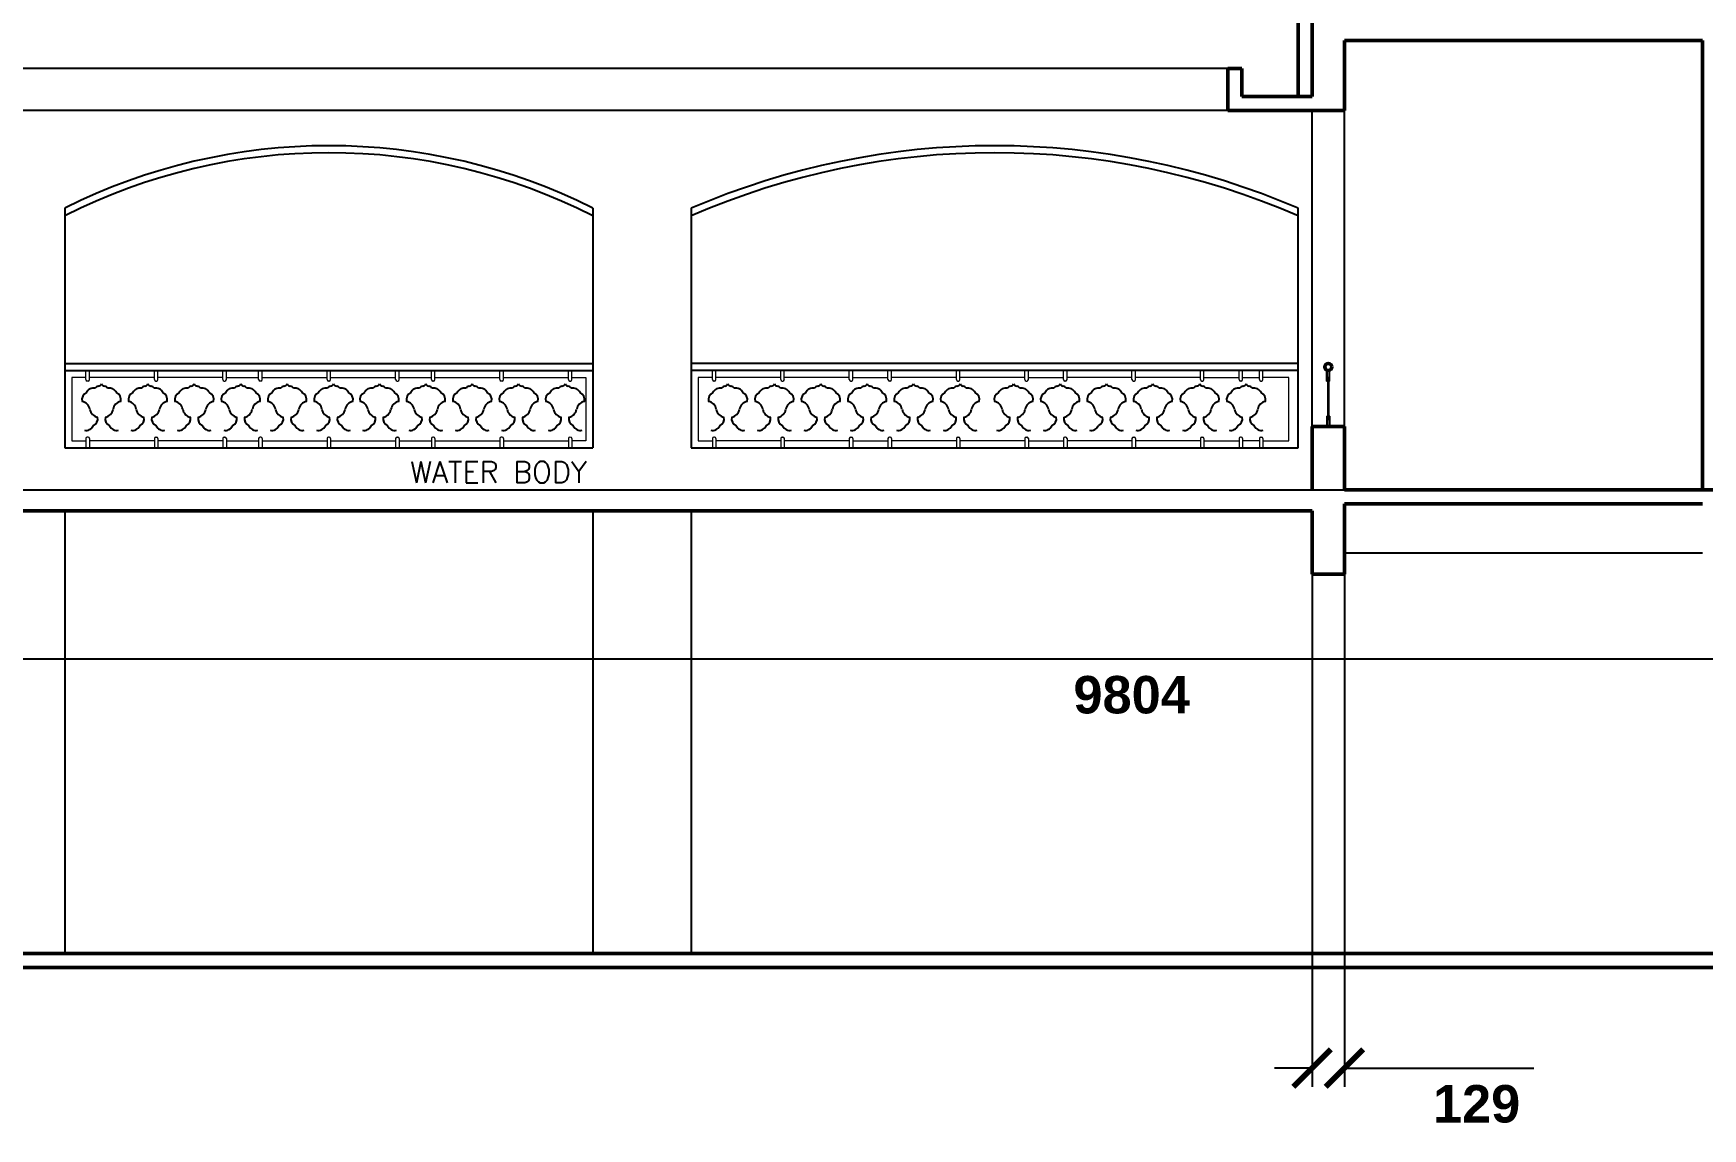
# Model space of a CAD drawing. Header units: millimetres. Extents: x 1521 to 3683, y 1649 to 3322.
# Drawn here: x 1724.58 to 1731.27, y 1661.53 to 1665.91 of the extents above; entities that cross this region are included whole.
import ezdxf

# ---------------------------------------------------------------- set-up
doc = ezdxf.new("R2010")
doc.units = ezdxf.units.MM
doc.header["$LTSCALE"] = 0.1
doc.layers.get('DEFPOINTS').update_dxf_attribs({"lineweight": 25})
for name, color, linetype, lineweight in [('BRICKS', 70, 'Continuous', 25), ('Glass', 193, 'Continuous', 5), ('WALL', 7, 'Continuous', 50), ('WIN', 8, 'Continuous', 25)]:
    doc.layers.add(name, color=color, linetype=linetype, lineweight=lineweight)
doc.layers.add('RELIEF', color=252, linetype='Continuous')
doc.styles.add('STYLE1', font='arialbd.ttf')
doc.styles.add('style3', font='simplex.shx')
doc.dimstyles.new('50', dxfattribs={"dimscale": 0.75, "dimtxt": 0.2, "dimasz": 0.2, "dimexe": 0.1, "dimexo": 0, "dimgap": 0.09, "dimtad": 2, "dimdec": 0, "dimlfac": 1000, "dimzin": 0, "dimdsep": 46, "dimtxsty": 'STYLE1', "dimblk": 'ARCHTICK', "dimcen": 0.09, "dimclrd": 4, "dimclre": 8, "dimclrt": 6, "dimadec": 0, "dimazin": 0, "dimtfac": 1, "dimtdec": 0, "dimtofl": 0, "dimtmove": 0, "dimatfit": 3, "dimldrblk": 'OPEN90', "dimfxl": 0.05, "dimtolj": 1, "dimtzin": 0, "dimarcsym": 0})

# ---------------------------------------------------------------- blocks, each defined once
blk = doc.blocks.new('_ArchTick')
at = {"color": 0, "linetype": 'ByBlock', "const_width": 0.15}
blk.add_lwpolyline([(-0.5, -0.5), (0.5, 0.5)], dxfattribs=at)
blk = doc.blocks.new('*D157')
at = {"color": 8, "lineweight": -2}
for p, q in [((1724.0768, 1663.7482), (1724.0768, 1663.3335)), ((1733.8812, 1663.6357), (1733.8812, 1663.3335))]:
    blk.add_line(p, q, dxfattribs=at)
at = {"color": 4, "lineweight": -2}
blk.add_line((1724.0768, 1663.4085), (1733.8812, 1663.4085), dxfattribs=at)
at = {"layer": 'DEFPOINTS', "color": 0}
for p in [(1724.0768, 1663.7482), (1733.8812, 1663.6357), (1733.8812, 1663.4085)]:
    blk.add_point(p, dxfattribs=at)
at = {"color": 4, "lineweight": -2, "xscale": 0.15, "yscale": 0.15, "zscale": 0.15, "rotation": 180}
blk.add_blockref('_ArchTick', (1724.0768, 1663.4085), dxfattribs=at)
at = {"color": 4, "lineweight": -2, "xscale": 0.15, "yscale": 0.15, "zscale": 0.15}
blk.add_blockref('_ArchTick', (1733.8812, 1663.4085), dxfattribs=at)
at = {"color": 6, "insert": (1728.979, 1663.2644), "char_height": 0.15, "attachment_point": 5, "style": 'STYLE1'}
blk.add_mtext('\\A1;9804', dxfattribs=at)
blk = doc.blocks.new('_Open90')
at = {"color": 0, "linetype": 'ByBlock', "lineweight": -2}
for p, q in [((-0.5, 0.5), (0, 0)), ((0, 0), (-1, 0)), ((0, 0), (-0.5, -0.5))]:
    blk.add_line(p, q, dxfattribs=at)
blk = doc.blocks.new('*D158')
at = {"color": 8, "lineweight": -2}
for p, q in [((1729.7018, 1662.2295), (1729.7018, 1661.6952)), ((1729.8312, 1662.2295), (1729.8312, 1661.6952))]:
    blk.add_line(p, q, dxfattribs=at)
at = {"color": 4, "lineweight": -2}
for p, q in [((1729.7018, 1661.7702), (1729.5518, 1661.7702)), ((1729.8312, 1661.7702), (1730.5895, 1661.7702))]:
    blk.add_line(p, q, dxfattribs=at)
at = {"layer": 'DEFPOINTS', "color": 0}
for p in [(1729.7018, 1662.2295), (1729.8312, 1662.2295), (1729.8312, 1661.7702)]:
    blk.add_point(p, dxfattribs=at)
at = {"color": 4, "lineweight": -2, "xscale": 0.15, "yscale": 0.15, "zscale": 0.15}
blk.add_blockref('_ArchTick', (1729.7018, 1661.7702), dxfattribs=at)
at = {"color": 4, "lineweight": -2, "xscale": 0.15, "yscale": 0.15, "zscale": 0.15, "rotation": 180}
blk.add_blockref('_ArchTick', (1729.8312, 1661.7702), dxfattribs=at)
at = {"color": 6, "insert": (1730.3604, 1661.6261), "char_height": 0.15, "attachment_point": 5, "style": 'STYLE1'}
blk.add_mtext('\\A1;129', dxfattribs=at)

msp = doc.modelspace()

# ---------------------------------------------------------------- linework, layer by layer
at = {"layer": 'BRICKS', "color": 4}
msp.add_line((1724.0768, 1664.0857), (1729.7018, 1664.0857), dxfattribs=at)
at = {"layer": 'Glass'}
for p, q in [((1724.7912, 1664.5273), (1724.7912, 1664.5639)), ((1724.8053, 1664.5273), (1724.8053, 1664.5639)), ((1725.0654, 1664.5273), (1725.0654, 1664.5639)), ((1725.0795, 1664.5273), (1725.0795, 1664.5639)), ((1725.3397, 1664.5273), (1725.3397, 1664.5639)), ((1725.3537, 1664.5273), (1725.3537, 1664.5639)), ((1725.4831, 1664.5273), (1725.4831, 1664.5639)), ((1725.4972, 1664.5273), (1725.4972, 1664.5639)), ((1725.7573, 1664.5273), (1725.7573, 1664.5639)), ((1725.7714, 1664.5273), (1725.7714, 1664.5639)), ((1726.0315, 1664.5273), (1726.0315, 1664.5639)), ((1726.0456, 1664.5273), (1726.0456, 1664.5639)), ((1726.175, 1664.5273), (1726.175, 1664.5639)), ((1726.189, 1664.5273), (1726.189, 1664.5639)), ((1726.4492, 1664.5273), (1726.4492, 1664.5639)), ((1726.4632, 1664.5273), (1726.4632, 1664.5639)), ((1726.7234, 1664.5273), (1726.7234, 1664.5639)), ((1726.7375, 1664.5273), (1726.7375, 1664.5639)), ((1727.3, 1664.5273), (1727.3, 1664.5639)), ((1727.314, 1664.5273), (1727.314, 1664.5639)), ((1727.5742, 1664.5273), (1727.5742, 1664.5639)), ((1727.5882, 1664.5273), (1727.5882, 1664.5639)), ((1727.8484, 1664.5273), (1727.8484, 1664.5639)), ((1727.8625, 1664.5273), (1727.8625, 1664.5639)), ((1728.0031, 1664.5273), (1728.0031, 1664.5639)), ((1728.0172, 1664.5273), (1728.0172, 1664.5639)), ((1728.2773, 1664.5273), (1728.2773, 1664.5639)), ((1728.2773, 1664.5273), (1728.2773, 1664.5639)), ((1728.2914, 1664.5273), (1728.2914, 1664.5639)), ((1728.2914, 1664.5273), (1728.2914, 1664.5639)), ((1728.5515, 1664.5273), (1728.5515, 1664.5639)), ((1728.5656, 1664.5273), (1728.5656, 1664.5639)), ((1728.7062, 1664.5273), (1728.7062, 1664.5639)), ((1728.7203, 1664.5273), (1728.7203, 1664.5639)), ((1728.9804, 1664.5273), (1728.9804, 1664.5639)), ((1728.9945, 1664.5273), (1728.9945, 1664.5639)), ((1729.2547, 1664.5273), (1729.2547, 1664.5639)), ((1729.2687, 1664.5273), (1729.2687, 1664.5639)), ((1729.4093, 1664.5273), (1729.4093, 1664.5639)), ((1729.4234, 1664.5273), (1729.4234, 1664.5639)), ((1729.4909, 1664.5273), (1729.4909, 1664.5639)), ((1729.505, 1664.5273), (1729.505, 1664.5639)), ((1729.7598, 1664.5217), (1729.7598, 1664.5656)), ((1729.7632, 1664.5217), (1729.7632, 1664.5643)), ((1729.7699, 1664.5217), (1729.7699, 1664.5643)), ((1729.7733, 1664.5217), (1729.7733, 1664.5656)), ((1724.7997, 1664.5217), (1724.7968, 1664.5217)), ((1725.0711, 1664.5217), (1725.0739, 1664.5217)), ((1725.3453, 1664.5217), (1725.3481, 1664.5217)), ((1725.3537, 1664.5357), (1725.4831, 1664.5357)), ((1725.4915, 1664.5217), (1725.4887, 1664.5217)), ((1725.7657, 1664.5217), (1725.7629, 1664.5217)), ((1726.0372, 1664.5217), (1726.04, 1664.5217)), ((1726.0456, 1664.5357), (1726.175, 1664.5357)), ((1726.1834, 1664.5217), (1726.1806, 1664.5217)), ((1726.4576, 1664.5217), (1726.4548, 1664.5217)), ((1726.4632, 1664.5357), (1726.5926, 1664.5357)), ((1726.729, 1664.5217), (1726.7318, 1664.5217)), ((1727.3084, 1664.5217), (1727.3056, 1664.5217)), ((1727.5798, 1664.5217), (1727.5826, 1664.5217)), ((1727.854, 1664.5217), (1727.8568, 1664.5217)), ((1727.8625, 1664.5357), (1728.0031, 1664.5357)), ((1728.0115, 1664.5217), (1728.0087, 1664.5217)), ((1728.2829, 1664.5217), (1728.2857, 1664.5217)), ((1728.2829, 1664.5217), (1728.2857, 1664.5217)), ((1728.5572, 1664.5217), (1728.56, 1664.5217)), ((1728.5656, 1664.5357), (1728.7062, 1664.5357)), ((1728.7147, 1664.5217), (1728.7118, 1664.5217)), ((1728.9861, 1664.5217), (1728.9889, 1664.5217)), ((1729.2603, 1664.5217), (1729.2631, 1664.5217)), ((1729.2687, 1664.5357), (1729.4093, 1664.5357)), ((1729.4178, 1664.5217), (1729.415, 1664.5217)), ((1729.4965, 1664.5217), (1729.4993, 1664.5217)), ((1729.7598, 1664.5217), (1729.7632, 1664.5217)), ((1729.7733, 1664.5217), (1729.7699, 1664.5217)), ((1729.7598, 1664.3811), (1729.7632, 1664.3811)), ((1729.7598, 1664.3811), (1729.7598, 1664.3389)), ((1729.7632, 1664.3811), (1729.7632, 1664.3389)), ((1729.7699, 1664.3811), (1729.7699, 1664.3389)), ((1729.7733, 1664.3811), (1729.7699, 1664.3811)), ((1729.7733, 1664.3811), (1729.7733, 1664.3389)), ((1724.7912, 1664.2911), (1724.7912, 1664.2545)), ((1724.7997, 1664.2967), (1724.7968, 1664.2967)), ((1724.8053, 1664.2911), (1724.8053, 1664.2545)), ((1725.0654, 1664.2911), (1725.0654, 1664.2545)), ((1725.0711, 1664.2967), (1725.0739, 1664.2967)), ((1725.0795, 1664.2911), (1725.0795, 1664.2545)), ((1725.3397, 1664.2911), (1725.3397, 1664.2545)), ((1725.3453, 1664.2967), (1725.3481, 1664.2967)), ((1725.3537, 1664.2911), (1725.3537, 1664.2545)), ((1725.3537, 1664.2826), (1725.4831, 1664.2826)), ((1725.4831, 1664.2911), (1725.4831, 1664.2545)), ((1725.4915, 1664.2967), (1725.4887, 1664.2967)), ((1725.4972, 1664.2911), (1725.4972, 1664.2545)), ((1725.7573, 1664.2911), (1725.7573, 1664.2545)), ((1725.7657, 1664.2967), (1725.7629, 1664.2967)), ((1725.7714, 1664.2911), (1725.7714, 1664.2545)), ((1726.0315, 1664.2911), (1726.0315, 1664.2545)), ((1726.0372, 1664.2967), (1726.04, 1664.2967)), ((1726.0456, 1664.2911), (1726.0456, 1664.2545)), ((1726.0456, 1664.2826), (1726.175, 1664.2826)), ((1726.175, 1664.2911), (1726.175, 1664.2545)), ((1726.1834, 1664.2967), (1726.1806, 1664.2967)), ((1726.189, 1664.2911), (1726.189, 1664.2545)), ((1726.4492, 1664.2911), (1726.4492, 1664.2545)), ((1726.4576, 1664.2967), (1726.4548, 1664.2967)), ((1726.4632, 1664.2911), (1726.4632, 1664.2545)), ((1726.7234, 1664.2911), (1726.7234, 1664.2545)), ((1726.7375, 1664.2911), (1726.7375, 1664.2545)), ((1727.3, 1664.2911), (1727.3, 1664.2545)), ((1727.3084, 1664.2967), (1727.3056, 1664.2967)), ((1727.314, 1664.2911), (1727.314, 1664.2545)), ((1727.5742, 1664.2911), (1727.5742, 1664.2545)), ((1727.5798, 1664.2967), (1727.5826, 1664.2967)), ((1727.5882, 1664.2911), (1727.5882, 1664.2545)), ((1727.8484, 1664.2911), (1727.8484, 1664.2545)), ((1727.854, 1664.2967), (1727.8568, 1664.2967)), ((1727.8625, 1664.2911), (1727.8625, 1664.2545)), ((1727.8625, 1664.2826), (1728.0031, 1664.2826)), ((1728.0031, 1664.2911), (1728.0031, 1664.2545)), ((1728.0115, 1664.2967), (1728.0087, 1664.2967)), ((1728.0172, 1664.2911), (1728.0172, 1664.2545)), ((1728.2773, 1664.2911), (1728.2773, 1664.2545)), ((1728.2773, 1664.2911), (1728.2773, 1664.2545)), ((1728.2829, 1664.2967), (1728.2857, 1664.2967)), ((1728.2829, 1664.2967), (1728.2857, 1664.2967)), ((1728.2914, 1664.2911), (1728.2914, 1664.2545)), ((1728.2914, 1664.2911), (1728.2914, 1664.2545)), ((1728.5515, 1664.2911), (1728.5515, 1664.2545)), ((1728.5572, 1664.2967), (1728.56, 1664.2967)), ((1728.5656, 1664.2911), (1728.5656, 1664.2545)), ((1728.5656, 1664.2826), (1728.7062, 1664.2826)), ((1728.7062, 1664.2911), (1728.7062, 1664.2545)), ((1728.7147, 1664.2967), (1728.7118, 1664.2967)), ((1728.7203, 1664.2911), (1728.7203, 1664.2545)), ((1728.9804, 1664.2911), (1728.9804, 1664.2545)), ((1728.9861, 1664.2967), (1728.9889, 1664.2967)), ((1728.9945, 1664.2911), (1728.9945, 1664.2545)), ((1729.2547, 1664.2911), (1729.2547, 1664.2545)), ((1729.2603, 1664.2967), (1729.2631, 1664.2967)), ((1729.2687, 1664.2911), (1729.2687, 1664.2545)), ((1729.2687, 1664.2826), (1729.4093, 1664.2826)), ((1729.4093, 1664.2911), (1729.4093, 1664.2545)), ((1729.4178, 1664.2967), (1729.415, 1664.2967)), ((1729.4234, 1664.2911), (1729.4234, 1664.2545)), ((1729.4909, 1664.2911), (1729.4909, 1664.2545)), ((1729.4965, 1664.2967), (1729.4993, 1664.2967)), ((1729.505, 1664.2911), (1729.505, 1664.2545))]:
    msp.add_line(p, q, dxfattribs=at)
for points in [[(1724.7912, 1664.5357), (1724.735, 1664.5357), (1724.735, 1664.2826), (1724.7912, 1664.2826)], [(1725.0654, 1664.5357), (1724.8053, 1664.5357)], [(1725.3397, 1664.5357), (1725.0795, 1664.5357)], [(1725.4972, 1664.5357), (1725.7573, 1664.5357)], [(1725.7714, 1664.5357), (1726.0315, 1664.5357)], [(1726.189, 1664.5357), (1726.4492, 1664.5357)], [(1726.4632, 1664.5357), (1726.7234, 1664.5357)], [(1726.7375, 1664.5357), (1726.7937, 1664.5357), (1726.7937, 1664.2826), (1726.7375, 1664.2826)], [(1727.3, 1664.5357), (1727.2437, 1664.5357), (1727.2437, 1664.2826), (1727.3, 1664.2826)], [(1727.5742, 1664.5357), (1727.314, 1664.5357)], [(1727.8484, 1664.5357), (1727.5882, 1664.5357)], [(1728.2773, 1664.5357), (1728.0172, 1664.5357)], [(1728.2773, 1664.5357), (1728.0172, 1664.5357)], [(1728.5515, 1664.5357), (1728.2914, 1664.5357)], [(1728.5515, 1664.5357), (1728.2914, 1664.5357)], [(1728.9804, 1664.5357), (1728.7203, 1664.5357)], [(1729.2547, 1664.5357), (1728.9945, 1664.5357)], [(1729.4234, 1664.5357), (1729.4909, 1664.5357)], [(1729.505, 1664.2826), (1729.609, 1664.2826), (1729.609, 1664.5357), (1729.505, 1664.5357)], [(1725.0654, 1664.2826), (1724.8053, 1664.2826)], [(1725.3397, 1664.2826), (1725.0795, 1664.2826)], [(1725.4972, 1664.2826), (1725.7573, 1664.2826)], [(1725.7714, 1664.2826), (1726.0315, 1664.2826)], [(1726.189, 1664.2826), (1726.4492, 1664.2826)], [(1726.4632, 1664.2826), (1726.7234, 1664.2826)], [(1727.5742, 1664.2826), (1727.314, 1664.2826)], [(1727.8484, 1664.2826), (1727.5882, 1664.2826)], [(1728.2773, 1664.2826), (1728.0172, 1664.2826)], [(1728.2773, 1664.2826), (1728.0172, 1664.2826)], [(1728.5515, 1664.2826), (1728.2914, 1664.2826)], [(1728.5515, 1664.2826), (1728.2914, 1664.2826)], [(1728.9804, 1664.2826), (1728.7203, 1664.2826)], [(1729.2547, 1664.2826), (1728.9945, 1664.2826)], [(1729.4909, 1664.2826), (1729.4234, 1664.2826)]]:
    msp.add_lwpolyline(points, dxfattribs=at)
msp.add_lwpolyline([(1729.7632, 1664.367), (1729.7699, 1664.367), (1729.7699, 1664.5357), (1729.7632, 1664.5357)], close=True, dxfattribs=at)
for centre, start, end in [((1724.7968, 1664.5273), 180, 270), ((1724.7997, 1664.5273), 270, 0), ((1725.0711, 1664.5273), 180, 270), ((1725.0739, 1664.5273), 270, 0), ((1725.3453, 1664.5273), 180, 270), ((1725.3481, 1664.5273), 270, 0), ((1725.4887, 1664.5273), 180, 270), ((1725.4915, 1664.5273), 270, 0), ((1725.7629, 1664.5273), 180, 270), ((1725.7657, 1664.5273), 270, 0), ((1726.0372, 1664.5273), 180, 270), ((1726.04, 1664.5273), 270, 0), ((1726.1806, 1664.5273), 180, 270), ((1726.1834, 1664.5273), 270, 0), ((1726.4548, 1664.5273), 180, 270), ((1726.4576, 1664.5273), 270, 0), ((1726.729, 1664.5273), 180, 270), ((1726.7318, 1664.5273), 270, 0), ((1727.3056, 1664.5273), 180, 270), ((1727.3084, 1664.5273), 270, 0), ((1727.5798, 1664.5273), 180, 270), ((1727.5826, 1664.5273), 270, 0), ((1727.854, 1664.5273), 180, 270), ((1727.8568, 1664.5273), 270, 0), ((1728.0087, 1664.5273), 180, 270), ((1728.0115, 1664.5273), 270, 0), ((1728.2829, 1664.5273), 180, 270), ((1728.2829, 1664.5273), 180, 270), ((1728.2857, 1664.5273), 270, 0), ((1728.2857, 1664.5273), 270, 0), ((1728.5572, 1664.5273), 180, 270), ((1728.56, 1664.5273), 270, 0), ((1728.7118, 1664.5273), 180, 270), ((1728.7147, 1664.5273), 270, 0), ((1728.9861, 1664.5273), 180, 270), ((1728.9889, 1664.5273), 270, 0), ((1729.2603, 1664.5273), 180, 270), ((1729.2631, 1664.5273), 270, 0), ((1729.415, 1664.5273), 180, 270), ((1729.4178, 1664.5273), 270, 0), ((1729.4965, 1664.5273), 180, 270), ((1729.4993, 1664.5273), 270, 0), ((1724.7968, 1664.2911), 90, 180), ((1724.7997, 1664.2911), 360, 90), ((1725.0711, 1664.2911), 90, 180), ((1725.0739, 1664.2911), 360, 90), ((1725.3453, 1664.2911), 90, 180), ((1725.3481, 1664.2911), 360, 90), ((1725.4887, 1664.2911), 90, 180), ((1725.4915, 1664.2911), 360, 90), ((1725.7629, 1664.2911), 90, 180), ((1725.7657, 1664.2911), 360, 90), ((1726.0372, 1664.2911), 90, 180), ((1726.04, 1664.2911), 360, 90), ((1726.1806, 1664.2911), 90, 180), ((1726.1834, 1664.2911), 360, 90), ((1726.4548, 1664.2911), 90, 180), ((1726.4576, 1664.2911), 360, 90), ((1726.729, 1664.2911), 90, 180), ((1726.7318, 1664.2911), 360, 90), ((1727.3056, 1664.2911), 90, 180), ((1727.3084, 1664.2911), 360, 90), ((1727.5798, 1664.2911), 90, 180), ((1727.5826, 1664.2911), 360, 90), ((1727.854, 1664.2911), 90, 180), ((1727.8568, 1664.2911), 360, 90), ((1728.0087, 1664.2911), 90, 180), ((1728.0115, 1664.2911), 360, 90), ((1728.2829, 1664.2911), 90, 180), ((1728.2829, 1664.2911), 90, 180), ((1728.2857, 1664.2911), 360, 90), ((1728.2857, 1664.2911), 360, 90), ((1728.5572, 1664.2911), 90, 180), ((1728.56, 1664.2911), 360, 90), ((1728.7118, 1664.2911), 90, 180), ((1728.7147, 1664.2911), 360, 90), ((1728.9861, 1664.2911), 90, 180), ((1728.9889, 1664.2911), 360, 90), ((1729.2603, 1664.2911), 90, 180), ((1729.2631, 1664.2911), 360, 90), ((1729.415, 1664.2911), 90, 180), ((1729.4178, 1664.2911), 360, 90), ((1729.4965, 1664.2911), 90, 180), ((1729.4993, 1664.2911), 360, 90)]:
    msp.add_arc(centre, 0.00562, start, end, dxfattribs=at)
at = {"layer": 'RELIEF'}
for centre, radius, start, end in [((1724.8222, 1664.4619), 0.0317, 78.05139, 155.51324), ((1724.8435, 1664.4845), 0.017, 98.10491, 150.41212), ((1724.8387, 1664.5182), 0.017, 278.10491, 330.41212), ((1724.8683, 1664.5182), 0.017, 209.58788, 261.89509), ((1724.8635, 1664.4845), 0.017, 29.58788, 81.89509), ((1724.8849, 1664.4619), 0.0317, 24.48676, 101.94861), ((1725.0081, 1664.4619), 0.0317, 78.05139, 155.51324), ((1725.0294, 1664.4845), 0.017, 98.10491, 150.41212), ((1725.0246, 1664.5182), 0.017, 278.10491, 330.41212), ((1725.0542, 1664.5182), 0.017, 209.58788, 261.89509), ((1725.0494, 1664.4845), 0.017, 29.58788, 81.89509), ((1725.0708, 1664.4619), 0.0317, 24.48676, 101.94861), ((1725.194, 1664.4619), 0.0317, 78.05139, 155.51324), ((1725.2153, 1664.4845), 0.017, 98.10491, 150.41212), ((1725.2105, 1664.5182), 0.017, 278.10491, 330.41212), ((1725.2401, 1664.5182), 0.017, 209.58788, 261.89509), ((1725.2353, 1664.4845), 0.017, 29.58788, 81.89509), ((1725.2567, 1664.4619), 0.0317, 24.48676, 101.94861), ((1725.3799, 1664.4619), 0.0317, 78.05139, 155.51324), ((1725.4012, 1664.4845), 0.017, 98.10491, 150.41212), ((1725.3964, 1664.5182), 0.017, 278.10491, 330.41212), ((1725.426, 1664.5182), 0.017, 209.58788, 261.89509), ((1725.4212, 1664.4845), 0.017, 29.58788, 81.89509), ((1725.4426, 1664.4619), 0.0317, 24.48676, 101.94861), ((1725.5658, 1664.4619), 0.0317, 78.05139, 155.51324), ((1725.5871, 1664.4845), 0.017, 98.10491, 150.41212), ((1725.5823, 1664.5182), 0.017, 278.10491, 330.41212), ((1725.612, 1664.5182), 0.017, 209.58788, 261.89509), ((1725.6072, 1664.4845), 0.017, 29.58788, 81.89509), ((1725.6285, 1664.4619), 0.0317, 24.48676, 101.94861), ((1725.7517, 1664.4619), 0.0317, 78.05139, 155.51324), ((1725.7731, 1664.4845), 0.017, 98.10491, 150.41212), ((1725.7683, 1664.5182), 0.017, 278.10491, 330.41212), ((1725.7979, 1664.5182), 0.017, 209.58788, 261.89509), ((1725.7931, 1664.4845), 0.017, 29.58788, 81.89509), ((1725.8144, 1664.4619), 0.0317, 24.48676, 101.94861), ((1725.9351, 1664.4619), 0.0317, 78.05139, 155.51324), ((1725.9565, 1664.4845), 0.017, 98.10491, 150.41212), ((1725.9517, 1664.5182), 0.017, 278.10491, 330.41212), ((1725.9813, 1664.5182), 0.017, 209.58788, 261.89509), ((1725.9765, 1664.4845), 0.017, 29.58788, 81.89509), ((1725.9979, 1664.4619), 0.0317, 24.48676, 101.94861), ((1726.121, 1664.4619), 0.0317, 78.05139, 155.51324), ((1726.1424, 1664.4845), 0.017, 98.10491, 150.41212), ((1726.1376, 1664.5182), 0.017, 278.10491, 330.41212), ((1726.1672, 1664.5182), 0.017, 209.58788, 261.89509), ((1726.1624, 1664.4845), 0.017, 29.58788, 81.89509), ((1726.1838, 1664.4619), 0.0317, 24.48676, 101.94861), ((1726.3069, 1664.4619), 0.0317, 78.05139, 155.51324), ((1726.3283, 1664.4845), 0.017, 98.10491, 150.41212), ((1726.3235, 1664.5182), 0.017, 278.10491, 330.41212), ((1726.3531, 1664.5182), 0.017, 209.58788, 261.89509), ((1726.3483, 1664.4845), 0.017, 29.58788, 81.89509), ((1726.3697, 1664.4619), 0.0317, 24.48676, 101.94861), ((1726.4928, 1664.4619), 0.0317, 78.05139, 155.51324), ((1726.5142, 1664.4845), 0.017, 98.10491, 150.41212), ((1726.5094, 1664.5182), 0.017, 278.10491, 330.41212), ((1726.539, 1664.5182), 0.017, 209.58788, 261.89509), ((1726.5342, 1664.4845), 0.017, 29.58788, 81.89509), ((1726.5556, 1664.4619), 0.0317, 24.48676, 101.94861), ((1726.6787, 1664.4619), 0.0317, 78.05139, 155.51324), ((1726.7001, 1664.4845), 0.017, 98.10491, 150.41212), ((1726.6953, 1664.5182), 0.017, 278.10491, 330.41212), ((1726.7249, 1664.5182), 0.017, 209.58788, 261.89509), ((1726.7201, 1664.4845), 0.017, 29.58788, 81.89509), ((1726.7415, 1664.4619), 0.0317, 24.48676, 101.94861), ((1727.3309, 1664.4619), 0.0317, 78.05139, 155.51324), ((1727.3523, 1664.4845), 0.017, 98.10491, 150.41212), ((1727.3475, 1664.5182), 0.017, 278.10491, 330.41212), ((1727.3771, 1664.5182), 0.017, 209.58788, 261.89509), ((1727.3723, 1664.4845), 0.017, 29.58788, 81.89509), ((1727.3936, 1664.4619), 0.0317, 24.48676, 101.94861), ((1727.5168, 1664.4619), 0.0317, 78.05139, 155.51324), ((1727.5382, 1664.4845), 0.017, 98.10491, 150.41212), ((1727.5334, 1664.5182), 0.017, 278.10491, 330.41212), ((1727.563, 1664.5182), 0.017, 209.58788, 261.89509), ((1727.5582, 1664.4845), 0.017, 29.58788, 81.89509), ((1727.5796, 1664.4619), 0.0317, 24.48676, 101.94861), ((1727.7027, 1664.4619), 0.0317, 78.05139, 155.51324), ((1727.7241, 1664.4845), 0.017, 98.10491, 150.41212), ((1727.7193, 1664.5182), 0.017, 278.10491, 330.41212), ((1727.7489, 1664.5182), 0.017, 209.58788, 261.89509), ((1727.7441, 1664.4845), 0.017, 29.58788, 81.89509), ((1727.7655, 1664.4619), 0.0317, 24.48676, 101.94861), ((1727.8886, 1664.4619), 0.0317, 78.05139, 155.51324), ((1727.91, 1664.4845), 0.017, 98.10491, 150.41212), ((1727.9052, 1664.5182), 0.017, 278.10491, 330.41212), ((1727.9348, 1664.5182), 0.017, 209.58788, 261.89509), ((1727.93, 1664.4845), 0.017, 29.58788, 81.89509), ((1727.9514, 1664.4619), 0.0317, 24.48676, 101.94861), ((1728.0745, 1664.4619), 0.0317, 78.05139, 155.51324), ((1728.0959, 1664.4845), 0.017, 98.10491, 150.41212), ((1728.0911, 1664.5182), 0.017, 278.10491, 330.41212), ((1728.1207, 1664.5182), 0.017, 209.58788, 261.89509), ((1728.1159, 1664.4845), 0.017, 29.58788, 81.89509), ((1728.1373, 1664.4619), 0.0317, 24.48676, 101.94861), ((1728.2604, 1664.4619), 0.0317, 78.05139, 155.51324), ((1728.2818, 1664.4845), 0.017, 98.10491, 150.41212), ((1728.277, 1664.5182), 0.017, 278.10491, 330.41212), ((1728.3066, 1664.5182), 0.017, 209.58788, 261.89509), ((1728.3018, 1664.4845), 0.017, 29.58788, 81.89509), ((1728.3232, 1664.4619), 0.0317, 24.48676, 101.94861), ((1728.4752, 1664.4619), 0.0317, 78.05139, 155.51324), ((1728.4966, 1664.4845), 0.017, 98.10491, 150.41212), ((1728.4918, 1664.5182), 0.017, 278.10491, 330.41212), ((1728.5214, 1664.5182), 0.017, 209.58788, 261.89509), ((1728.5166, 1664.4845), 0.017, 29.58788, 81.89509), ((1728.538, 1664.4619), 0.0317, 24.48676, 101.94861), ((1728.6611, 1664.4619), 0.0317, 78.05139, 155.51324), ((1728.6825, 1664.4845), 0.017, 98.10491, 150.41212), ((1728.6777, 1664.5182), 0.017, 278.10491, 330.41212), ((1728.7073, 1664.5182), 0.017, 209.58788, 261.89509), ((1728.7025, 1664.4845), 0.017, 29.58788, 81.89509), ((1728.7239, 1664.4619), 0.0317, 24.48676, 101.94861), ((1728.847, 1664.4619), 0.0317, 78.05139, 155.51324), ((1728.8684, 1664.4845), 0.017, 98.10491, 150.41212), ((1728.8636, 1664.5182), 0.017, 278.10491, 330.41212), ((1728.8932, 1664.5182), 0.017, 209.58788, 261.89509), ((1728.8884, 1664.4845), 0.017, 29.58788, 81.89509), ((1728.9098, 1664.4619), 0.0317, 24.48676, 101.94861), ((1729.033, 1664.4619), 0.0317, 78.05139, 155.51324), ((1729.0543, 1664.4845), 0.017, 98.10491, 150.41212), ((1729.0495, 1664.5182), 0.017, 278.10491, 330.41212), ((1729.0791, 1664.5182), 0.017, 209.58788, 261.89509), ((1729.0743, 1664.4845), 0.017, 29.58788, 81.89509), ((1729.0957, 1664.4619), 0.0317, 24.48676, 101.94861), ((1729.2201, 1664.4619), 0.0317, 78.05139, 155.51324), ((1729.2415, 1664.4845), 0.017, 98.10491, 150.41212), ((1729.2367, 1664.5182), 0.017, 278.10491, 330.41212), ((1729.2663, 1664.5182), 0.017, 209.58788, 261.89509), ((1729.2615, 1664.4845), 0.017, 29.58788, 81.89509), ((1729.2829, 1664.4619), 0.0317, 24.48676, 101.94861), ((1729.406, 1664.4619), 0.0317, 78.05139, 155.51324), ((1729.4274, 1664.4845), 0.017, 98.10491, 150.41212), ((1729.4226, 1664.5182), 0.017, 278.10491, 330.41212), ((1729.4522, 1664.5182), 0.017, 209.58788, 261.89509), ((1729.4474, 1664.4845), 0.017, 29.58788, 81.89509), ((1729.4688, 1664.4619), 0.0317, 24.48676, 101.94861), ((1724.806, 1664.4472), 0.0306, 114.53866, 193.45156), ((1724.7694, 1664.4025), 0.0381, 9.26722, 79.66186), ((1724.9376, 1664.4025), 0.0381, 100.33814, 170.73278), ((1724.901, 1664.4472), 0.0306, 346.54844, 65.46134), ((1724.9919, 1664.4472), 0.0306, 114.53866, 193.45156), ((1724.9553, 1664.4025), 0.0381, 9.26722, 79.66186), ((1725.1235, 1664.4025), 0.0381, 100.33814, 170.73278), ((1725.0869, 1664.4472), 0.0306, 346.54844, 65.46134), ((1725.1778, 1664.4472), 0.0306, 114.53866, 193.45156), ((1725.1412, 1664.4025), 0.0381, 9.26722, 79.66186), ((1725.3094, 1664.4025), 0.0381, 100.33814, 170.73278), ((1725.2729, 1664.4472), 0.0306, 346.54844, 65.46134), ((1725.3637, 1664.4472), 0.0306, 114.53866, 193.45156), ((1725.3271, 1664.4025), 0.0381, 9.26722, 79.66186), ((1725.4954, 1664.4025), 0.0381, 100.33814, 170.73278), ((1725.4588, 1664.4472), 0.0306, 346.54844, 65.46134), ((1725.5496, 1664.4472), 0.0306, 114.53866, 193.45156), ((1725.513, 1664.4025), 0.0381, 9.26722, 79.66186), ((1725.6813, 1664.4025), 0.0381, 100.33814, 170.73278), ((1725.6447, 1664.4472), 0.0306, 346.54844, 65.46134), ((1725.7355, 1664.4472), 0.0306, 114.53866, 193.45156), ((1725.6989, 1664.4025), 0.0381, 9.26722, 79.66186), ((1725.8672, 1664.4025), 0.0381, 100.33814, 170.73278), ((1725.8306, 1664.4472), 0.0306, 346.54844, 65.46134), ((1725.919, 1664.4472), 0.0306, 114.53866, 193.45156), ((1725.8824, 1664.4025), 0.0381, 9.26722, 79.66186), ((1726.0506, 1664.4025), 0.0381, 100.33814, 170.73278), ((1726.014, 1664.4472), 0.0306, 346.54844, 65.46134), ((1726.1049, 1664.4472), 0.0306, 114.53866, 193.45156), ((1726.0683, 1664.4025), 0.0381, 9.26722, 79.66186), ((1726.2365, 1664.4025), 0.0381, 100.33814, 170.73278), ((1726.1999, 1664.4472), 0.0306, 346.54844, 65.46134), ((1726.2908, 1664.4472), 0.0306, 114.53866, 193.45156), ((1726.2542, 1664.4025), 0.0381, 9.26722, 79.66186), ((1726.4224, 1664.4025), 0.0381, 100.33814, 170.73278), ((1726.3858, 1664.4472), 0.0306, 346.54844, 65.46134), ((1726.4767, 1664.4472), 0.0306, 114.53866, 193.45156), ((1726.4401, 1664.4025), 0.0381, 9.26722, 79.66186), ((1726.6083, 1664.4025), 0.0381, 100.33814, 170.73278), ((1726.5717, 1664.4472), 0.0306, 346.54844, 65.46134), ((1726.6626, 1664.4472), 0.0306, 114.53866, 193.45156), ((1726.626, 1664.4025), 0.0381, 9.26722, 79.66186), ((1726.7942, 1664.4025), 0.0381, 100.33814, 170.73278), ((1726.7576, 1664.4472), 0.0306, 346.54844, 65.46134), ((1727.3148, 1664.4472), 0.0306, 114.53866, 193.45156), ((1727.2782, 1664.4025), 0.0381, 9.26722, 79.66186), ((1727.4464, 1664.4025), 0.0381, 100.33814, 170.73278), ((1727.4098, 1664.4472), 0.0306, 346.54844, 65.46134), ((1727.5007, 1664.4472), 0.0306, 114.53866, 193.45156), ((1727.4641, 1664.4025), 0.0381, 9.26722, 79.66186), ((1727.6323, 1664.4025), 0.0381, 100.33814, 170.73278), ((1727.5957, 1664.4472), 0.0306, 346.54844, 65.46134), ((1727.6866, 1664.4472), 0.0306, 114.53866, 193.45156), ((1727.65, 1664.4025), 0.0381, 9.26722, 79.66186), ((1727.8182, 1664.4025), 0.0381, 100.33814, 170.73278), ((1727.7816, 1664.4472), 0.0306, 346.54844, 65.46134), ((1727.8725, 1664.4472), 0.0306, 114.53866, 193.45156), ((1727.8359, 1664.4025), 0.0381, 9.26722, 79.66186), ((1728.0041, 1664.4025), 0.0381, 100.33814, 170.73278), ((1727.9675, 1664.4472), 0.0306, 346.54844, 65.46134), ((1728.0584, 1664.4472), 0.0306, 114.53866, 193.45156), ((1728.0218, 1664.4025), 0.0381, 9.26722, 79.66186), ((1728.19, 1664.4025), 0.0381, 100.33814, 170.73278), ((1728.19, 1664.4025), 0.0381, 100.33814, 170.73278), ((1728.1534, 1664.4472), 0.0306, 346.54844, 65.46134), ((1728.1534, 1664.4472), 0.0306, 346.54844, 65.46134), ((1728.2443, 1664.4472), 0.0306, 114.53866, 193.45156), ((1728.2077, 1664.4025), 0.0381, 9.26722, 79.66186), ((1728.3759, 1664.4025), 0.0381, 100.33814, 170.73278), ((1728.3393, 1664.4472), 0.0306, 346.54844, 65.46134), ((1728.4591, 1664.4472), 0.0306, 114.53866, 193.45156), ((1728.4225, 1664.4025), 0.0381, 9.26722, 79.66186), ((1728.5907, 1664.4025), 0.0381, 100.33814, 170.73278), ((1728.5541, 1664.4472), 0.0306, 346.54844, 65.46134), ((1728.645, 1664.4472), 0.0306, 114.53866, 193.45156), ((1728.6084, 1664.4025), 0.0381, 9.26722, 79.66186), ((1728.7766, 1664.4025), 0.0381, 100.33814, 170.73278), ((1728.74, 1664.4472), 0.0306, 346.54844, 65.46134), ((1728.8309, 1664.4472), 0.0306, 114.53866, 193.45156), ((1728.7943, 1664.4025), 0.0381, 9.26722, 79.66186), ((1728.9625, 1664.4025), 0.0381, 100.33814, 170.73278), ((1728.9259, 1664.4472), 0.0306, 346.54844, 65.46134), ((1729.0168, 1664.4472), 0.0306, 114.53866, 193.45156), ((1728.9802, 1664.4025), 0.0381, 9.26722, 79.66186), ((1729.1484, 1664.4025), 0.0381, 100.33814, 170.73278), ((1729.1118, 1664.4472), 0.0306, 346.54844, 65.46134), ((1729.204, 1664.4472), 0.0306, 114.53866, 193.45156), ((1729.1674, 1664.4025), 0.0381, 9.26722, 79.66186), ((1729.3356, 1664.4025), 0.0381, 100.33814, 170.73278), ((1729.299, 1664.4472), 0.0306, 346.54844, 65.46134), ((1729.3899, 1664.4472), 0.0306, 114.53866, 193.45156), ((1729.3533, 1664.4025), 0.0381, 9.26722, 79.66186), ((1729.5215, 1664.4025), 0.0381, 100.33814, 170.73278), ((1729.4849, 1664.4472), 0.0306, 346.54844, 65.46134), ((1724.8447, 1664.4148), 0.0381, 189.26722, 259.66186), ((1724.8081, 1664.3702), 0.0306, 294.53866, 13.45156), ((1724.899, 1664.3702), 0.0306, 166.54844, 245.46134), ((1724.8624, 1664.4148), 0.0381, 280.33814, 350.73278), ((1725.0306, 1664.4148), 0.0381, 189.26722, 259.66186), ((1724.994, 1664.3702), 0.0306, 294.53866, 13.45156), ((1725.0849, 1664.3702), 0.0306, 166.54844, 245.46134), ((1725.0483, 1664.4148), 0.0381, 280.33814, 350.73278), ((1725.2165, 1664.4148), 0.0381, 189.26722, 259.66186), ((1725.1799, 1664.3702), 0.0306, 294.53866, 13.45156), ((1725.2708, 1664.3702), 0.0306, 166.54844, 245.46134), ((1725.2342, 1664.4148), 0.0381, 280.33814, 350.73278), ((1725.4024, 1664.4148), 0.0381, 189.26722, 259.66186), ((1725.3658, 1664.3702), 0.0306, 294.53866, 13.45156), ((1725.4567, 1664.3702), 0.0306, 166.54844, 245.46134), ((1725.4201, 1664.4148), 0.0381, 280.33814, 350.73278), ((1725.5883, 1664.4148), 0.0381, 189.26722, 259.66186), ((1725.5517, 1664.3702), 0.0306, 294.53866, 13.45156), ((1725.6426, 1664.3702), 0.0306, 166.54844, 245.46134), ((1725.606, 1664.4148), 0.0381, 280.33814, 350.73278), ((1725.7742, 1664.4148), 0.0381, 189.26722, 259.66186), ((1725.7376, 1664.3702), 0.0306, 294.53866, 13.45156), ((1725.8285, 1664.3702), 0.0306, 166.54844, 245.46134), ((1725.7919, 1664.4148), 0.0381, 280.33814, 350.73278), ((1725.9576, 1664.4148), 0.0381, 189.26722, 259.66186), ((1725.921, 1664.3702), 0.0306, 294.53866, 13.45156), ((1726.0119, 1664.3702), 0.0306, 166.54844, 245.46134), ((1725.9753, 1664.4148), 0.0381, 280.33814, 350.73278), ((1726.1435, 1664.4148), 0.0381, 189.26722, 259.66186), ((1726.107, 1664.3702), 0.0306, 294.53866, 13.45156), ((1726.1978, 1664.3702), 0.0306, 166.54844, 245.46134), ((1726.1612, 1664.4148), 0.0381, 280.33814, 350.73278), ((1726.3295, 1664.4148), 0.0381, 189.26722, 259.66186), ((1726.2929, 1664.3702), 0.0306, 294.53866, 13.45156), ((1726.3837, 1664.3702), 0.0306, 166.54844, 245.46134), ((1726.3471, 1664.4148), 0.0381, 280.33814, 350.73278), ((1726.5154, 1664.4148), 0.0381, 189.26722, 259.66186), ((1726.4788, 1664.3702), 0.0306, 294.53866, 13.45156), ((1726.5696, 1664.3702), 0.0306, 166.54844, 245.46134), ((1726.533, 1664.4148), 0.0381, 280.33814, 350.73278), ((1726.7013, 1664.4148), 0.0381, 189.26722, 259.66186), ((1726.6647, 1664.3702), 0.0306, 294.53866, 13.45156), ((1726.7555, 1664.3702), 0.0306, 166.54844, 245.46134), ((1726.7189, 1664.4148), 0.0381, 280.33814, 350.73278), ((1727.3534, 1664.4148), 0.0381, 189.26722, 259.66186), ((1727.3168, 1664.3702), 0.0306, 294.53866, 13.45156), ((1727.4077, 1664.3702), 0.0306, 166.54844, 245.46134), ((1727.3711, 1664.4148), 0.0381, 280.33814, 350.73278), ((1727.5393, 1664.4148), 0.0381, 189.26722, 259.66186), ((1727.5027, 1664.3702), 0.0306, 294.53866, 13.45156), ((1727.5936, 1664.3702), 0.0306, 166.54844, 245.46134), ((1727.557, 1664.4148), 0.0381, 280.33814, 350.73278), ((1727.7252, 1664.4148), 0.0381, 189.26722, 259.66186), ((1727.6887, 1664.3702), 0.0306, 294.53866, 13.45156), ((1727.7795, 1664.3702), 0.0306, 166.54844, 245.46134), ((1727.7429, 1664.4148), 0.0381, 280.33814, 350.73278), ((1727.9112, 1664.4148), 0.0381, 189.26722, 259.66186), ((1727.8746, 1664.3702), 0.0306, 294.53866, 13.45156), ((1727.9654, 1664.3702), 0.0306, 166.54844, 245.46134), ((1727.9288, 1664.4148), 0.0381, 280.33814, 350.73278), ((1728.0971, 1664.4148), 0.0381, 189.26722, 259.66186), ((1728.0605, 1664.3702), 0.0306, 294.53866, 13.45156), ((1728.1513, 1664.3702), 0.0306, 166.54844, 245.46134), ((1728.1147, 1664.4148), 0.0381, 280.33814, 350.73278), ((1728.283, 1664.4148), 0.0381, 189.26722, 259.66186), ((1728.2464, 1664.3702), 0.0306, 294.53866, 13.45156), ((1728.3372, 1664.3702), 0.0306, 166.54844, 245.46134), ((1728.3007, 1664.4148), 0.0381, 280.33814, 350.73278), ((1728.4978, 1664.4148), 0.0381, 189.26722, 259.66186), ((1728.4612, 1664.3702), 0.0306, 294.53866, 13.45156), ((1728.552, 1664.3702), 0.0306, 166.54844, 245.46134), ((1728.5154, 1664.4148), 0.0381, 280.33814, 350.73278), ((1728.6837, 1664.4148), 0.0381, 189.26722, 259.66186), ((1728.6471, 1664.3702), 0.0306, 294.53866, 13.45156), ((1728.7379, 1664.3702), 0.0306, 166.54844, 245.46134), ((1728.7014, 1664.4148), 0.0381, 280.33814, 350.73278), ((1728.8696, 1664.4148), 0.0381, 189.26722, 259.66186), ((1728.833, 1664.3702), 0.0306, 294.53866, 13.45156), ((1728.9239, 1664.3702), 0.0306, 166.54844, 245.46134), ((1728.8873, 1664.4148), 0.0381, 280.33814, 350.73278), ((1729.0555, 1664.4148), 0.0381, 189.26722, 259.66186), ((1729.0189, 1664.3702), 0.0306, 294.53866, 13.45156), ((1729.1098, 1664.3702), 0.0306, 166.54844, 245.46134), ((1729.0732, 1664.4148), 0.0381, 280.33814, 350.73278), ((1729.2427, 1664.4148), 0.0381, 189.26722, 259.66186), ((1729.2061, 1664.3702), 0.0306, 294.53866, 13.45156), ((1729.2969, 1664.3702), 0.0306, 166.54844, 245.46134), ((1729.2603, 1664.4148), 0.0381, 280.33814, 350.73278), ((1729.4286, 1664.4148), 0.0381, 189.26722, 259.66186), ((1729.392, 1664.3702), 0.0306, 294.53866, 13.45156), ((1729.4829, 1664.3702), 0.0306, 166.54844, 245.46134), ((1729.4463, 1664.4148), 0.0381, 280.33814, 350.73278), ((1724.7919, 1664.3555), 0.0317, 258.05139, 335.51324), ((1724.9151, 1664.3555), 0.0317, 204.48676, 281.94861), ((1724.9778, 1664.3555), 0.0317, 258.05139, 335.51324), ((1725.101, 1664.3555), 0.0317, 204.48676, 281.94861), ((1725.1638, 1664.3555), 0.0317, 258.05139, 335.51324), ((1725.2869, 1664.3555), 0.0317, 204.48676, 281.94861), ((1725.3497, 1664.3555), 0.0317, 258.05139, 335.51324), ((1725.4728, 1664.3555), 0.0317, 204.48676, 281.94861), ((1725.5356, 1664.3555), 0.0317, 258.05139, 335.51324), ((1725.6587, 1664.3555), 0.0317, 204.48676, 281.94861), ((1725.7215, 1664.3555), 0.0317, 258.05139, 335.51324), ((1725.8446, 1664.3555), 0.0317, 204.48676, 281.94861), ((1725.9049, 1664.3555), 0.0317, 258.05139, 335.51324), ((1726.0281, 1664.3555), 0.0317, 204.48676, 281.94861), ((1726.0908, 1664.3555), 0.0317, 258.05139, 335.51324), ((1726.214, 1664.3555), 0.0317, 204.48676, 281.94861), ((1726.2767, 1664.3555), 0.0317, 258.05139, 335.51324), ((1726.3999, 1664.3555), 0.0317, 204.48676, 281.94861), ((1726.4626, 1664.3555), 0.0317, 258.05139, 335.51324), ((1726.5858, 1664.3555), 0.0317, 204.48676, 281.94861), ((1726.6485, 1664.3555), 0.0317, 258.05139, 335.51324), ((1726.7717, 1664.3555), 0.0317, 204.48676, 281.94861), ((1727.3007, 1664.3555), 0.0317, 258.05139, 335.51324), ((1727.4239, 1664.3555), 0.0317, 204.48676, 281.94861), ((1727.4866, 1664.3555), 0.0317, 258.05139, 335.51324), ((1727.6098, 1664.3555), 0.0317, 204.48676, 281.94861), ((1727.6725, 1664.3555), 0.0317, 258.05139, 335.51324), ((1727.7957, 1664.3555), 0.0317, 204.48676, 281.94861), ((1727.8584, 1664.3555), 0.0317, 258.05139, 335.51324), ((1727.9816, 1664.3555), 0.0317, 204.48676, 281.94861), ((1728.0443, 1664.3555), 0.0317, 258.05139, 335.51324), ((1728.1675, 1664.3555), 0.0317, 204.48676, 281.94861), ((1728.2302, 1664.3555), 0.0317, 258.05139, 335.51324), ((1728.3534, 1664.3555), 0.0317, 204.48676, 281.94861), ((1728.445, 1664.3555), 0.0317, 258.05139, 335.51324), ((1728.5682, 1664.3555), 0.0317, 204.48676, 281.94861), ((1728.6309, 1664.3555), 0.0317, 258.05139, 335.51324), ((1728.7541, 1664.3555), 0.0317, 204.48676, 281.94861), ((1728.8168, 1664.3555), 0.0317, 258.05139, 335.51324), ((1728.94, 1664.3555), 0.0317, 204.48676, 281.94861), ((1729.0027, 1664.3555), 0.0317, 258.05139, 335.51324), ((1729.1259, 1664.3555), 0.0317, 204.48676, 281.94861), ((1729.1899, 1664.3555), 0.0317, 258.05139, 335.51324), ((1729.3131, 1664.3555), 0.0317, 204.48676, 281.94861), ((1729.3758, 1664.3555), 0.0317, 258.05139, 335.51324), ((1729.499, 1664.3555), 0.0317, 204.48676, 281.94861)]:
    msp.add_arc(centre, radius, start, end, dxfattribs=at)
at = {"layer": 'WALL'}
for p, q in [((1729.6456, 1665.6607), (1729.6456, 1666.1389)), ((1729.7018, 1665.6607), (1729.7018, 1666.1389)), ((1729.8312, 1665.8857), (1731.2656, 1665.8857)), ((1729.8312, 1665.6045), (1729.8312, 1665.8857)), ((1731.2656, 1664.0857), (1731.2656, 1665.8857)), ((1729.3643, 1665.6045), (1729.3643, 1665.7732)), ((1729.3643, 1665.7732), (1729.4206, 1665.7732)), ((1729.4206, 1665.6607), (1729.4206, 1665.7732)), ((1729.4206, 1665.6607), (1729.7018, 1665.6607)), ((1729.8312, 1665.6045), (1729.3643, 1665.6045)), ((1729.7018, 1664.3389), (1729.8312, 1664.3389)), ((1729.7018, 1664.3389), (1729.7018, 1664.0857)), ((1729.8312, 1664.0857), (1729.8312, 1664.3389)), ((1729.8312, 1664.0857), (1732.8687, 1664.0857)), ((1731.2656, 1664.0295), (1729.8312, 1664.0295)), ((1729.8312, 1663.7482), (1729.8312, 1664.0295)), ((1729.7018, 1664.0014), (1724.0768, 1664.0014)), ((1729.7018, 1664.0014), (1729.7018, 1663.7482)), ((1729.7018, 1663.7482), (1729.8312, 1663.7482)), ((1722.7505, 1662.2295), (1734.0106, 1662.2295)), ((1722.7505, 1662.1732), (1734.0106, 1662.1732))]:
    msp.add_line(p, q, dxfattribs=at)
msp.add_circle((1729.7665, 1664.5779), 0.0141, dxfattribs=at)
at = {"layer": 'WIN'}
for p, q in [((1729.3643, 1665.7732), (1724.0768, 1665.7732)), ((1729.7018, 1665.6045), (1717.1637, 1665.6045)), ((1729.7018, 1665.6045), (1727.1593, 1665.6045)), ((1729.7018, 1664.3389), (1729.7018, 1665.6045)), ((1729.8312, 1664.3389), (1729.8312, 1665.6045)), ((1724.7068, 1665.2141), (1724.7068, 1664.2545)), ((1726.8218, 1665.2141), (1726.8218, 1664.2545)), ((1727.2156, 1665.2133), (1727.2156, 1664.2545)), ((1729.6456, 1664.2545), (1729.6456, 1665.2133)), ((1724.7068, 1664.592), (1726.8218, 1664.592)), ((1724.7068, 1664.5639), (1726.8218, 1664.5639)), ((1729.6456, 1664.592), (1727.2156, 1664.592)), ((1729.6456, 1664.5639), (1727.2156, 1664.5639)), ((1724.7068, 1664.2545), (1726.8218, 1664.2545)), ((1727.2156, 1664.2545), (1729.5893, 1664.2545)), ((1727.2156, 1664.2545), (1729.6456, 1664.2545)), ((1729.7018, 1664.0857), (1729.8312, 1664.0857)), ((1724.7068, 1664.0014), (1724.7068, 1662.2295)), ((1726.8218, 1664.0014), (1726.8218, 1662.2295)), ((1727.2156, 1664.0014), (1727.2156, 1662.2295)), ((1731.2656, 1663.8326), (1729.8312, 1663.8326)), ((1729.7018, 1663.7482), (1729.7018, 1662.2295)), ((1729.8312, 1663.7482), (1729.8312, 1662.2295))]:
    msp.add_line(p, q, dxfattribs=at)
for centre, radius, start, end in [((1725.7643, 1663.1002), 2.3637, 63.42338, 116.57662), ((1725.7643, 1663.1002), 2.3356, 63.0777, 116.9223), ((1728.4306, 1662.3932), 3.0707, 66.6918, 113.3082), ((1728.4306, 1662.3932), 3.0426, 66.46342, 113.53658)]:
    msp.add_arc(centre, radius, start, end, dxfattribs=at)

# ---------------------------------------------------------------- texts
at = {"layer": 'BRICKS', "insert": (1726.0897, 1664.1989), "char_height": 0.084375, "width": 1.022151, "attachment_point": 1, "style": 'style3'}
msp.add_mtext('{\\C6;WATER BODY}', dxfattribs=at)

# ---------------------------------------------------------------- dimensions: what is measured, and where the dimension line sits
for base, p1, p2, picture, middle in [((1733.8812, 1663.4085), (1724.0768, 1663.7482), (1733.8812, 1663.6357), '*D157', (1728.979, 1663.2644)), ((1729.8312, 1661.7702), (1729.7018, 1662.2295), (1729.8312, 1662.2295), '*D158', (1730.3604, 1661.6261))]:
    dim = msp.add_linear_dim(base=base, p1=p1, p2=p2, dimstyle='50')
    dim.commit()
    dim.dimension.update_dxf_attribs({"geometry": picture, "text_midpoint": middle})

doc.saveas('drawing.dxf')
